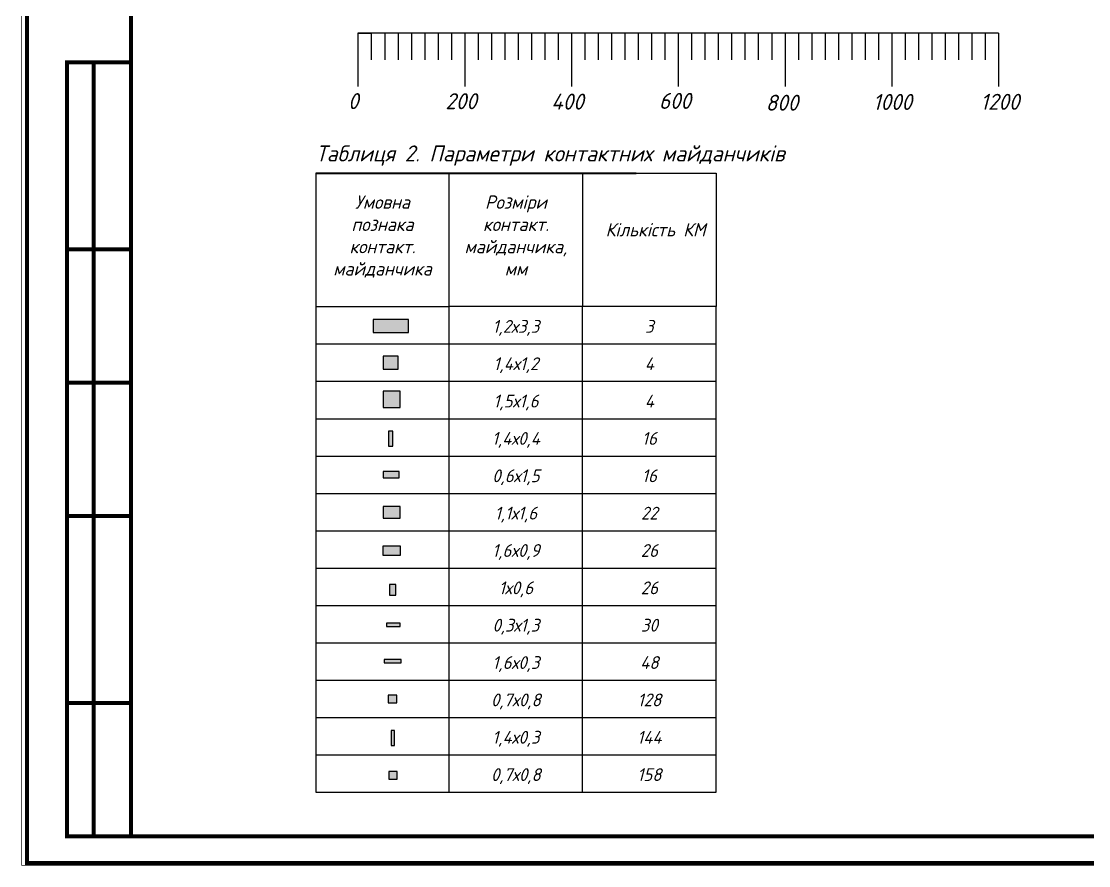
# Model space of a CAD drawing. Header units: millimetres. Extents: x 1557 to 2774, y 1107 to 1474.
# Drawn here: x 2062.8 to 2262.7, y 1175.9 to 1334.1 of the extents above; entities that cross this region are included whole.
import ezdxf

# ---------------------------------------------------------------- set-up
doc = ezdxf.new("R2010")
doc.units = ezdxf.units.MM
for name, color, linetype in [('Mechanical3', 76, 'Continuous'), ('PDF _Сплошная заливка', 7, 'Continuous'), ('Sheet', 255, 'Continuous')]:
    doc.layers.add(name, color=color, linetype=linetype)
doc.styles.add('Gost', font='gost_type_0.ttf')
doc.styles.add('GOST-2.304_Type-B_italic', font='GOST Common Italic.ttf')

msp = doc.modelspace()

# ---------------------------------------------------------------- hatches: boundary and pattern name
at = {"layer": 'PDF _Сплошная заливка'}
h = msp.add_hatch(color=256, dxfattribs=at)
h.dxf.hatch_style = 1
h.paths.add_polyline_path([(2135.254, 1278.26), (2128.654, 1278.26), (2128.654, 1275.86), (2135.254, 1275.86)])
h.paths.add_polyline_path([(2133.346, 1271.388), (2130.546, 1271.388), (2130.546, 1268.988), (2133.346, 1268.988)])
h.paths.add_polyline_path([(2133.746, 1264.808), (2130.546, 1264.808), (2130.546, 1261.808), (2133.746, 1261.808)])
h.paths.add_polyline_path([(2133.746, 1243.212), (2130.546, 1243.212), (2130.546, 1241.012), (2133.746, 1241.012)])
h = msp.add_hatch(color=256, dxfattribs=at)
h.dxf.hatch_style = 1
h.paths.add_polyline_path([(2132.345, 1257.326), (2131.545, 1257.326), (2131.545, 1254.526), (2132.345, 1254.526)])
h.paths.add_polyline_path([(2133.546, 1249.797), (2130.546, 1249.797), (2130.546, 1248.597), (2133.546, 1248.597)])
h = msp.add_hatch(color=256, dxfattribs=at)
h.dxf.hatch_style = 1
h.paths.add_polyline_path([(2133.754, 1235.862), (2130.554, 1235.862), (2130.554, 1234.062), (2133.754, 1234.062)])
h.paths.add_polyline_path([(2132.919, 1228.626), (2131.719, 1228.626), (2131.719, 1226.626), (2132.919, 1226.626)])
h.paths.add_polyline_path([(2133.754, 1221.344), (2131.154, 1221.344), (2131.154, 1220.744), (2133.754, 1220.744)])
h.paths.add_polyline_path([(2133.901, 1214.544), (2130.701, 1214.544), (2130.701, 1213.944), (2133.901, 1213.944)])
h.paths.add_polyline_path([(2133.093, 1207.853), (2131.493, 1207.853), (2131.493, 1206.453), (2133.093, 1206.453)])
h.paths.add_polyline_path([(2133.171, 1193.539), (2131.571, 1193.539), (2131.571, 1192.139), (2133.171, 1192.139)])
h.paths.add_polyline_path([(2132.633, 1201.222), (2132.033, 1201.222), (2132.033, 1198.422), (2132.633, 1198.422)])

# ---------------------------------------------------------------- linework, layer by layer
for p, q in [((2130.821, 1331.945), (2125.821, 1331.945)), ((2125.821, 1331.945), (2125.821, 1326.945)), ((2125.821, 1331.945), (2126.321, 1331.945)), ((2125.821, 1331.945), (2128.321, 1331.945)), ((2128.321, 1331.945), (2128.321, 1326.945)), ((2135.821, 1331.945), (2130.821, 1331.945)), ((2130.821, 1331.945), (2130.821, 1326.945)), ((2133.321, 1331.945), (2133.321, 1326.945)), ((2140.821, 1331.945), (2135.821, 1331.945)), ((2135.821, 1331.945), (2135.821, 1326.945)), ((2138.321, 1331.945), (2138.321, 1326.945)), ((2145.821, 1331.945), (2140.821, 1331.945)), ((2140.821, 1331.945), (2140.821, 1326.945)), ((2143.321, 1331.945), (2143.321, 1326.945)), ((2150.821, 1331.945), (2145.821, 1331.945)), ((2145.821, 1331.945), (2145.821, 1321.945)), ((2148.321, 1331.945), (2148.321, 1326.945)), ((2155.821, 1331.945), (2150.821, 1331.945)), ((2150.821, 1331.945), (2150.821, 1326.945)), ((2153.321, 1331.945), (2153.321, 1326.945)), ((2160.821, 1331.945), (2155.821, 1331.945)), ((2155.821, 1331.945), (2155.821, 1326.945)), ((2158.321, 1331.945), (2158.321, 1326.945)), ((2165.821, 1331.945), (2160.821, 1331.945)), ((2160.821, 1331.945), (2160.821, 1326.945)), ((2163.321, 1331.945), (2163.321, 1326.945)), ((2170.821, 1331.945), (2165.821, 1331.945)), ((2165.821, 1331.945), (2165.821, 1321.945)), ((2168.321, 1331.945), (2168.321, 1326.945)), ((2175.821, 1331.945), (2170.821, 1331.945)), ((2170.821, 1331.945), (2170.821, 1326.945)), ((2173.321, 1331.945), (2173.321, 1326.945)), ((2180.821, 1331.945), (2175.821, 1331.945)), ((2175.821, 1331.945), (2175.821, 1326.945)), ((2178.321, 1331.945), (2178.321, 1326.945)), ((2185.821, 1331.945), (2180.821, 1331.945)), ((2180.821, 1331.945), (2180.821, 1326.945)), ((2183.321, 1331.945), (2183.321, 1326.945)), ((2190.821, 1331.945), (2185.821, 1331.945)), ((2185.821, 1331.945), (2185.821, 1321.945)), ((2188.321, 1331.945), (2188.321, 1326.945)), ((2195.821, 1331.945), (2190.821, 1331.945)), ((2190.821, 1331.945), (2190.821, 1326.945)), ((2193.321, 1331.945), (2193.321, 1326.945)), ((2200.821, 1331.945), (2195.821, 1331.945)), ((2195.821, 1331.945), (2195.821, 1326.945)), ((2198.321, 1331.945), (2198.321, 1326.945)), ((2205.821, 1331.945), (2200.821, 1331.945)), ((2200.821, 1331.945), (2200.821, 1326.945)), ((2203.321, 1331.945), (2203.321, 1326.945)), ((2210.821, 1331.945), (2205.821, 1331.945)), ((2205.821, 1331.945), (2205.821, 1321.945)), ((2208.321, 1331.945), (2208.321, 1326.945)), ((2215.821, 1331.945), (2210.821, 1331.945)), ((2210.821, 1331.945), (2210.821, 1326.945)), ((2213.321, 1331.945), (2213.321, 1326.945)), ((2220.821, 1331.945), (2215.821, 1331.945)), ((2215.821, 1331.945), (2215.821, 1326.945)), ((2218.321, 1331.945), (2218.321, 1326.945)), ((2225.821, 1331.945), (2220.821, 1331.945)), ((2220.821, 1331.945), (2220.821, 1326.945)), ((2223.321, 1331.945), (2223.321, 1326.945)), ((2230.821, 1331.945), (2225.821, 1331.945)), ((2225.821, 1331.945), (2225.821, 1321.945)), ((2228.321, 1331.945), (2228.321, 1326.945)), ((2235.821, 1331.945), (2230.821, 1331.945)), ((2230.821, 1331.945), (2230.821, 1326.945)), ((2233.321, 1331.945), (2233.321, 1326.945)), ((2240.821, 1331.945), (2235.821, 1331.945)), ((2235.821, 1331.945), (2235.821, 1326.945)), ((2238.321, 1331.945), (2238.321, 1326.945)), ((2245.821, 1331.945), (2240.821, 1331.945)), ((2240.821, 1331.945), (2240.821, 1326.945)), ((2243.321, 1331.945), (2243.321, 1326.945)), ((2245.821, 1331.945), (2245.821, 1321.945)), ((2125.821, 1326.945), (2125.821, 1321.945))]:
    msp.add_line(p, q)
at = {"lineweight": 40}
for p, q in [((2117.91, 1305.682), (2147.91, 1305.682)), ((2147.91, 1305.682), (2177.91, 1305.682))]:
    msp.add_line(p, q, dxfattribs=at)
at = {"layer": 'Mechanical3'}
msp.add_line((2125.821, 1331.945), (2125.821, 1326.945), dxfattribs=at)
at = {"layer": 'PDF _Сплошная заливка'}
for p, q in [((2117.91, 1305.682), (2117.91, 1280.682)), ((2142.91, 1280.682), (2142.91, 1305.682)), ((2167.91, 1305.682), (2167.91, 1280.682)), ((2167.91, 1305.682), (2192.91, 1305.682)), ((2192.91, 1305.682), (2192.91, 1280.682)), ((2117.91, 1280.682), (2142.91, 1280.682)), ((2117.91, 1280.682), (2117.91, 1273.682)), ((2167.91, 1280.682), (2142.91, 1280.682)), ((2142.91, 1273.682), (2142.91, 1280.682)), ((2192.91, 1280.682), (2167.91, 1280.682)), ((2167.91, 1273.682), (2167.91, 1280.682)), ((2192.91, 1273.682), (2192.91, 1280.682)), ((2128.654, 1278.26), (2128.654, 1275.86)), ((2135.254, 1278.26), (2128.654, 1278.26)), ((2135.254, 1275.86), (2135.254, 1278.26)), ((2128.654, 1275.86), (2135.254, 1275.86)), ((2117.91, 1273.682), (2192.91, 1273.682)), ((2117.91, 1273.682), (2117.91, 1266.682)), ((2142.91, 1266.682), (2142.91, 1273.682)), ((2167.91, 1266.682), (2167.91, 1273.682)), ((2192.91, 1266.682), (2192.91, 1273.682)), ((2130.546, 1271.388), (2130.546, 1268.988)), ((2133.346, 1271.388), (2130.546, 1271.388)), ((2133.346, 1268.988), (2133.346, 1271.388)), ((2130.546, 1268.988), (2133.346, 1268.988)), ((2117.91, 1266.682), (2192.91, 1266.682)), ((2117.91, 1266.682), (2117.91, 1259.682)), ((2142.91, 1259.682), (2142.91, 1266.682)), ((2167.91, 1259.682), (2167.91, 1266.682)), ((2192.91, 1259.682), (2192.91, 1266.682)), ((2130.546, 1264.808), (2130.546, 1261.808)), ((2133.746, 1264.808), (2130.546, 1264.808)), ((2133.746, 1261.808), (2133.746, 1264.808)), ((2130.546, 1261.808), (2133.746, 1261.808)), ((2117.91, 1259.682), (2192.91, 1259.682)), ((2117.91, 1259.682), (2117.91, 1252.682)), ((2142.91, 1252.682), (2142.91, 1259.682)), ((2167.91, 1252.682), (2167.91, 1259.682)), ((2192.91, 1252.682), (2192.91, 1259.682)), ((2131.545, 1257.326), (2131.545, 1254.526)), ((2132.345, 1257.326), (2131.545, 1257.326)), ((2132.345, 1254.526), (2132.345, 1257.326)), ((2131.545, 1254.526), (2132.345, 1254.526)), ((2117.91, 1252.682), (2192.91, 1252.682)), ((2117.91, 1252.682), (2117.91, 1245.682)), ((2142.91, 1245.682), (2142.91, 1252.682)), ((2167.91, 1245.682), (2167.91, 1252.682)), ((2192.91, 1245.682), (2192.91, 1252.682)), ((2130.546, 1249.797), (2130.546, 1248.597)), ((2133.546, 1249.797), (2130.546, 1249.797)), ((2133.546, 1248.597), (2133.546, 1249.797)), ((2130.546, 1248.597), (2133.546, 1248.597)), ((2117.91, 1245.682), (2192.91, 1245.682)), ((2117.91, 1245.682), (2117.91, 1238.682)), ((2142.91, 1238.682), (2142.91, 1245.682)), ((2167.91, 1238.682), (2167.91, 1245.682)), ((2192.91, 1238.682), (2192.91, 1245.682)), ((2130.546, 1243.212), (2130.546, 1241.012)), ((2133.746, 1243.212), (2130.546, 1243.212)), ((2133.746, 1241.012), (2133.746, 1243.212)), ((2130.546, 1241.012), (2133.746, 1241.012)), ((2117.91, 1238.682), (2192.91, 1238.682)), ((2117.91, 1238.682), (2117.91, 1231.682)), ((2142.91, 1231.682), (2142.91, 1238.682)), ((2167.91, 1231.682), (2167.91, 1238.682)), ((2192.91, 1231.682), (2192.91, 1238.682)), ((2130.554, 1235.862), (2133.754, 1235.862)), ((2130.554, 1234.062), (2130.554, 1235.862)), ((2133.754, 1235.862), (2133.754, 1234.062)), ((2133.754, 1234.062), (2130.554, 1234.062)), ((2117.91, 1231.682), (2192.91, 1231.682)), ((2117.91, 1231.682), (2117.91, 1224.682)), ((2142.91, 1224.682), (2142.91, 1231.682)), ((2167.91, 1224.682), (2167.91, 1231.682)), ((2192.91, 1224.682), (2192.91, 1231.682)), ((2131.719, 1228.626), (2131.719, 1226.626)), ((2132.919, 1228.626), (2131.719, 1228.626)), ((2132.919, 1226.626), (2132.919, 1228.626)), ((2131.719, 1226.626), (2132.919, 1226.626)), ((2117.91, 1224.682), (2192.91, 1224.682)), ((2117.91, 1224.682), (2117.91, 1217.682)), ((2142.91, 1217.682), (2142.91, 1224.682)), ((2167.91, 1217.682), (2167.91, 1224.682)), ((2192.91, 1217.682), (2192.91, 1224.682)), ((2131.154, 1221.344), (2131.154, 1220.744)), ((2133.754, 1221.344), (2131.154, 1221.344)), ((2131.154, 1220.744), (2133.754, 1220.744)), ((2133.754, 1220.744), (2133.754, 1221.344)), ((2117.91, 1217.682), (2192.91, 1217.682)), ((2117.91, 1217.682), (2117.91, 1210.682)), ((2142.91, 1210.682), (2142.91, 1217.682)), ((2167.91, 1210.682), (2167.91, 1217.682)), ((2192.91, 1210.682), (2192.91, 1217.682)), ((2133.901, 1214.544), (2130.701, 1214.544)), ((2130.701, 1214.544), (2130.701, 1213.944)), ((2130.701, 1213.944), (2133.901, 1213.944)), ((2133.901, 1213.944), (2133.901, 1214.544)), ((2117.91, 1210.682), (2192.91, 1210.682)), ((2117.91, 1210.682), (2117.91, 1203.682)), ((2142.91, 1203.682), (2142.91, 1210.682)), ((2167.91, 1203.682), (2167.91, 1210.682)), ((2192.91, 1203.682), (2192.91, 1210.682)), ((2131.493, 1207.853), (2131.493, 1206.453)), ((2133.093, 1207.853), (2131.493, 1207.853)), ((2133.093, 1206.453), (2133.093, 1207.853)), ((2131.493, 1206.453), (2133.093, 1206.453)), ((2117.91, 1203.682), (2192.91, 1203.682)), ((2117.91, 1203.682), (2117.91, 1196.682)), ((2142.91, 1196.682), (2142.91, 1203.682)), ((2167.91, 1196.682), (2167.91, 1203.682)), ((2192.91, 1196.682), (2192.91, 1203.682)), ((2132.033, 1201.222), (2132.033, 1198.422)), ((2132.633, 1201.222), (2132.033, 1201.222)), ((2132.633, 1198.422), (2132.633, 1201.222)), ((2132.033, 1198.422), (2132.633, 1198.422)), ((2117.91, 1196.682), (2192.91, 1196.682)), ((2117.91, 1196.682), (2117.91, 1189.682)), ((2142.91, 1189.682), (2142.91, 1196.682)), ((2167.91, 1189.682), (2167.91, 1196.682)), ((2192.91, 1189.682), (2192.91, 1196.682)), ((2131.571, 1193.539), (2131.571, 1192.139)), ((2133.171, 1193.539), (2131.571, 1193.539)), ((2131.571, 1192.139), (2133.171, 1192.139)), ((2133.171, 1192.139), (2133.171, 1193.539)), ((2117.91, 1189.682), (2192.91, 1189.682))]:
    msp.add_line(p, q, dxfattribs=at)
at = {"layer": 'Sheet'}
for points, const_width in [([(2063.805, 1473.431), (2483.805, 1473.431), (2483.305, 1176.431), (2063.805, 1176.431), (2063.805, 1473.431)], 0.749), ([(2062.805, 1472.93), (2482.763, 1472.93), (2482.763, 1175.973), (2062.805, 1175.973), (2062.805, 1472.93)], 0.0991), ([(2083.305, 1326.431), (2071.305, 1326.431), (2071.305, 1181.431), (2477.305, 1181.431), (2477.305, 1467.43), (2083.305, 1467.43), (2083.305, 1181.431)], 0.749), ([(2076.305, 1181.431), (2076.305, 1326.431)], 0.749), ([(2071.305, 1291.431), (2083.305, 1291.431)], 0.749), ([(2071.305, 1266.431), (2083.305, 1266.431)], 0.749), ([(2071.305, 1241.431), (2083.305, 1241.431)], 0.749), ([(2071.305, 1206.431), (2083.305, 1206.431)], 0.749)]:
    msp.add_lwpolyline(points, dxfattribs=dict(at, const_width=const_width))

# ---------------------------------------------------------------- texts
at = {"char_height": 3, "attachment_point": 1, "style": 'Gost'}
for s, width, insert in [('{\\fGOST type B|b0|i1|c204|p34;0}', 5.5, (2123.958, 1320.691)), ('{\\fGOST type B|b0|i1|c204|p34;200}', 15.88495, (2142.199, 1320.67)), ('{\\fGOST type B|b0|i1|c204|p34;400}', 15.88495, (2162.028, 1320.598)), ('{\\fGOST type B|b0|i1|c204|p34;600}', 15.88495, (2182.203, 1320.729)), ('{\\fGOST type B|b0|i1|c204|p34;800}', 15.88495, (2202.204, 1320.391)), ('{\\fGOST type B|b0|i1|c204|p34;1000}', 15.88495, (2222.284, 1320.533)), ('{\\fGOST type B|b0|i1|c204|p34;1200}', 15.88495, (2242.419, 1320.562))]:
    msp.add_mtext_dynamic_manual_height_columns(s, width=width, gutter_width=17.5, heights=[0], dxfattribs=dict(at, insert=insert))
at = {"lineweight": 40, "attachment_point": 1, "style": 'GOST-2.304_Type-B_italic'}
for s, width, heights, insert, char_height in [('{\\fGOST type B|b0|i1|c204|p34;Таблиця 2. Параметри контактних майданчиків}', 93.14054, [7.722], (2117.923, 1310.888), 3), ('\\pxqc;{\\fGOST type B|b0|i1|c204|p34;\\PУмовна \\Pпознака\\Pконтакт.\\Pмайданчика}', 25, [25], (2117.91, 1305.682), 2.5), ('\\pxqc;{\\fGOST type B|b0|i1|c204|p34;\\PРозміри \\Pконтакт.\\Pмайданчика,\\Pмм}', 25, [25], (2142.91, 1305.682), 2.5), ('\\pxqc;{\\fGOST type B|b0|i1|c204|p34;\\PКількість КМ}', 24.4791, [19.816], (2169.317, 1300.498), 2.5), ('\\pxqc;{\\fGOST type B|b0|i1|c204|p34;\\P\\H1.6x;1,2х3,3}', 25, [7], (2142.91, 1280.682), 1.5), ('\\pxqc;\\P{\\fGOST type B|b0|i1|c204|p34;\\H1.6x;3}', 25, [7], (2167.91, 1280.682), 1.5), ('\\pxqc;{\\fGOST type B|b0|i1|c204|p34;\\P\\H1.6x;1,4х1,2}', 25, [7], (2142.91, 1273.682), 1.5), ('\\pxqc;\\P{\\fGOST type B|b0|i1|c204|p34;\\H1.6x;4}', 25, [7], (2167.91, 1273.682), 1.5), ('\\pxqc;{\\fGOST type B|b0|i1|c204|p34;\\P\\H1.6x;1,5х1,6}', 25, [7], (2142.91, 1266.682), 1.5), ('\\pxqc;\\P{\\fGOST type B|b0|i1|c204|p34;\\H1.6x;4}', 25, [7], (2167.91, 1266.682), 1.5), ('\\pxqc;{\\fGOST type B|b0|i1|c204|p34;\\P\\H1.6x;1,4х0,4}', 25, [7], (2142.91, 1259.682), 1.5), ('\\pxqc;\\P{\\fGOST type B|b0|i1|c204|p34;\\H1.6x;16}', 25, [7], (2167.91, 1259.682), 1.5), ('\\pxqc;{\\fGOST type B|b0|i1|c204|p34;\\P\\H1.6x;0,6х1,5}', 25, [7], (2142.91, 1252.682), 1.5), ('\\pxqc;\\P{\\fGOST type B|b0|i1|c204|p34;\\H1.6x;16}', 25, [7], (2167.91, 1252.682), 1.5), ('\\pxqc;{\\fGOST type B|b0|i1|c204|p34;\\P\\H1.6x;1,1х1,6}', 25, [7], (2142.91, 1245.682), 1.5), ('\\pxqc;\\P{\\fGOST type B|b0|i1|c204|p34;\\H1.6x;22}', 25, [7], (2167.91, 1245.682), 1.5), ('\\pxqc;{\\fGOST type B|b0|i1|c204|p34;\\P\\H1.6x;1,6х0,9}', 25, [7], (2142.91, 1238.682), 1.5), ('\\pxqc;\\P{\\fGOST type B|b0|i1|c204|p34;\\H1.6x;26}', 25, [7], (2167.91, 1238.682), 1.5), ('\\pxqc;{\\fGOST type B|b0|i1|c204|p34;\\P\\H1.6x;1х0,6}', 25, [7], (2142.91, 1231.682), 1.5), ('\\pxqc;\\P{\\fGOST type B|b0|i1|c204|p34;\\H1.6x;26}', 25, [7], (2167.91, 1231.682), 1.5), ('\\pxqc;{\\fGOST type B|b0|i1|c204|p34;\\P\\H1.6x;0,3х1,3}', 25, [7], (2142.91, 1224.682), 1.5), ('\\pxqc;\\P{\\fGOST type B|b0|i1|c204|p34;\\H1.6x;30}', 25, [7], (2167.91, 1224.682), 1.5), ('\\pxqc;{\\fGOST type B|b0|i1|c204|p34;\\P\\H1.6x;1,6х0,3}', 25, [7], (2142.91, 1217.682), 1.5), ('\\pxqc;\\P{\\fGOST type B|b0|i1|c204|p34;\\H1.6x;48}', 25, [7], (2167.91, 1217.682), 1.5), ('\\pxqc;{\\fGOST type B|b0|i1|c204|p34;\\P\\H1.6x;0,7х0,8}', 25, [7], (2142.91, 1210.682), 1.5), ('\\pxqc;\\P{\\fGOST type B|b0|i1|c204|p34;\\H1.6x;128}', 25, [7], (2167.91, 1210.682), 1.5), ('\\pxqc;{\\fGOST type B|b0|i1|c204|p34;\\P\\H1.6x;1,4х0,3}', 25, [7], (2142.91, 1203.682), 1.5), ('\\pxqc;\\P{\\fGOST type B|b0|i1|c204|p34;\\H1.6x;144}', 25, [7], (2167.91, 1203.682), 1.5), ('\\pxqc;{\\fGOST type B|b0|i1|c204|p34;\\P\\H1.6x;0,7х0,8}', 25, [7], (2142.91, 1196.682), 1.5), ('\\pxqc;\\P{\\fGOST type B|b0|i1|c204|p34;\\H1.6x;158}', 25, [7], (2167.91, 1196.682), 1.5)]:
    msp.add_mtext_dynamic_manual_height_columns(s, width=width, gutter_width=12.5, heights=heights, dxfattribs=dict(at, insert=insert, char_height=char_height))

doc.saveas('drawing.dxf')
